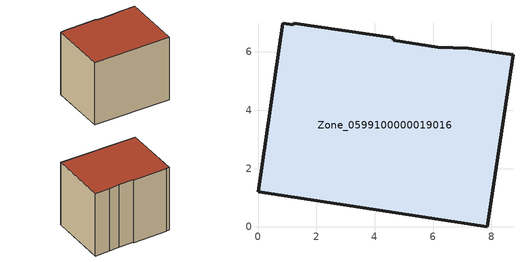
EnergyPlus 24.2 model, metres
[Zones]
Zone_0599100000019016
 floor ground (C_G): 1.22,6.99 4.64,6.49 4.63,6.4 6.17,6.16 7.21,6.12 8.74,5.9 7.86,0 0,1.21 0.85,6.99 1.21,6.93 z0
 wall outside (C_F): 7.86,0 8.74,5.9 7.21,6.12 6.17,6.16 4.63,6.4 4.64,6.49 1.22,6.99 1.21,6.93 0.85,6.99 0,1.21 7.86,0 z0:6.84
 roof outside (C_R): 4.64,6.49 1.22,6.99 1.21,6.93 0.85,6.99 0,1.21 7.86,0 8.74,5.9 7.21,6.12 6.17,6.16 4.63,6.4 z6.84
[BUILDING]
Pand.0599100000019016: North Axis=0; Terrain=City; Loads Convergence Tolerance Value=0.04; Temperature Convergence Tolerance Value=0.4; Solar Distribution=FullExterior; Maximum Number of Warmup Days=25; Minimum Number of Warmup Days=1
[Site:Location]
Rotterdam.The.Hague.AP_ZH_NLD Design_Conditions: Latitude=51.96; Longitude=4.45; Time Zone=1; Elevation=-4.5
[SITE:GROUNDTEMPERATURE:BUILDINGSURFACE]
18, 18, 18, 18, 18, 18, 18, 18, 18, 18, 18, 18
[MATERIAL] Thermal Absorptance=0.9; Solar Absorptance=0.7; Visible Absorptance=0.7
Name | Roughness | Thickness | Conductivity | Density | Specific Heat
G.TC.1946-1964 | MediumSmooth | 0.15 | 1 | 540 | 1210
F.TC.1946-1964 | Rough | 0.3 | 0.857143 | 1920 | 840
R.TC.1946-1964 | MediumRough | 0.2 | 0.235294 | 1500 | 1000
[CONSTRUCTION]
C_G: G.TC.1946-1964
C_F: F.TC.1946-1964
C_R: R.TC.1946-1964
[ZONE]
Zone_0599100000019016: Type=1; Multiplier=1; Ceiling Height=Autocalculate; Volume=Autocalculate; Floor Area=autocalculate; Part of Total Floor Area=Yes
[ZONEINFILTRATION:DESIGNFLOWRATE]
Infil_Zone_0599100000019016: Zone or ZoneList or Space or SpaceList=Zone_0599100000019016; Schedule=AlwaysOn; Design Flow Rate Calculation Method=Flow/Area; Flow Rate per Floor Area=0.003; Constant Term Coefficient=1; Temperature Term Coefficient=0; Velocity Term Coefficient=0; Velocity Squared Term Coefficient=0
[HVACTEMPLATE:ZONE:IDEALLOADSAIRSYSTEM]
Zone_0599100000019016: Maximum Heating Supply Air Temperature=50; Minimum Cooling Supply Air Temperature=13; Maximum Heating Supply Air Humidity Ratio=0.0156; Minimum Cooling Supply Air Humidity Ratio=0.0077; Heating Limit=NoLimit; Cooling Limit=NoLimit; Dehumidification Control Type=ConstantSensibleHeatRatio; Cooling Sensible Heat Ratio=0.7; Dehumidification Setpoint=60; Humidification Control Type=None; Humidification Setpoint=30; Outdoor Air Method=None; Outdoor Air Flow Rate per Person=0.00944; Outdoor Air Flow Rate per Zone Floor Area=0; Outdoor Air Flow Rate per Zone=0; Demand Controlled Ventilation Type=None; Outdoor Air Economizer Type=NoEconomizer; Heat Recovery Type=None; Sensible Heat Recovery Effectiveness=0.7; Latent Heat Recovery Effectiveness=0.65
[ZONECONTROL:THERMOSTAT]
ThermostatControl_Zone_0599100000019016: Zone or ZoneList=Zone_0599100000019016; Control Type Schedule=DualSetpointControlType; Control 1=Thermostat_Zone_0599100000019016; Temperature Difference Between Cutout And Setpoint=0
[THERMOSTATSETPOINT:DUALSETPOINT]
Thermostat_Zone_0599100000019016: Heating Setpoint Temperature Schedule=HeatingSetpoint_Zone_0599100000019016; Cooling Setpoint Temperature Schedule=CoolingSetpoint_Zone_0599100000019016
[SCHEDULE:COMPACT]
HeatingSetpoint_Zone_0599100000019016: Through: 12/31, For: AllDays, Until: 24:00, 21
CoolingSetpoint_Zone_0599100000019016: Through: 12/31, For: AllDays, Until: 24:00, 24
DualSetpointControlType: Through: 12/31, For: AllDays, Until: 24:00, 4
AlwaysOn: Through: 12/31, For: AllDays, Until: 24:00, 1
